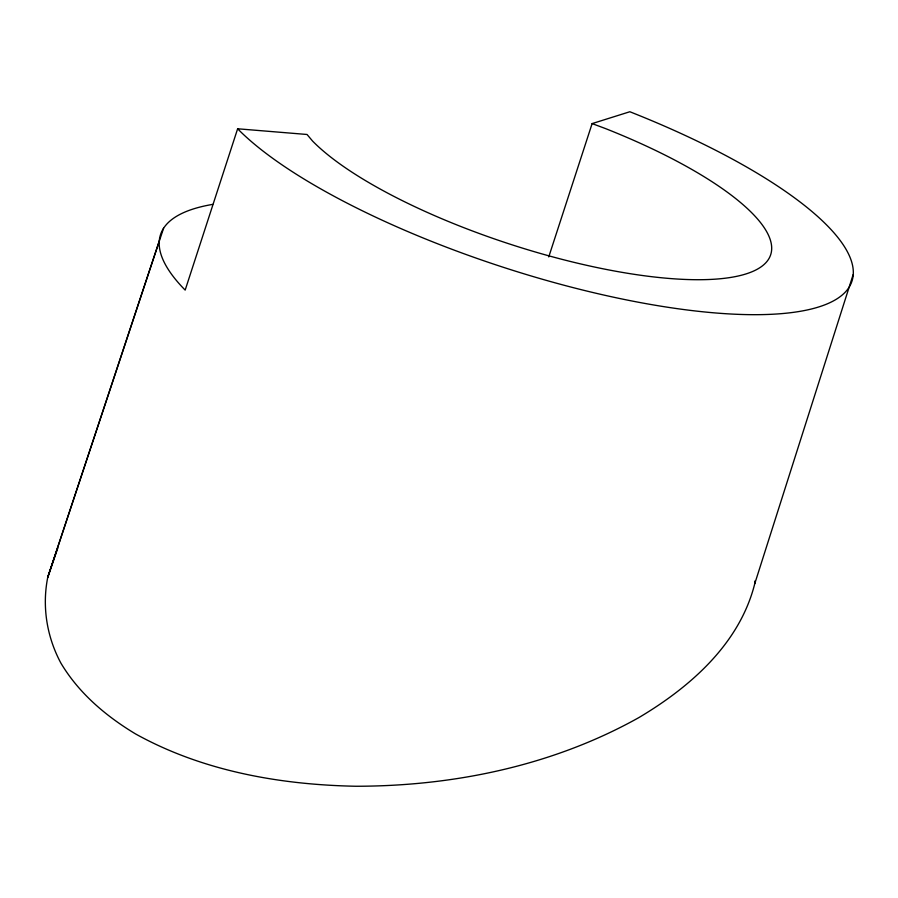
<?xml version="1.0" encoding="UTF-8"?>
<svg xmlns="http://www.w3.org/2000/svg" width="898" height="898" viewBox="0 0 898 898"><rect width="100%" height="100%" fill="white"/><g stroke="black" fill="none" stroke-linecap="round" stroke-linejoin="round"><path stroke-width="1.35" d="M159.26 241.046L47.74 577.335C41.925 606.621 46.819 636.828 60.884 663.094C78.8 693.155 105.829 716.043 135.542 733.924C202.622 771.135 279.996 784.785 355.99 786.255C453.816 786.177 552.899 765.657 638.77 717.648C690.124 687.15 739.683 643.832 754.758 583.7L755.027 580.905M754.758 583.7L853.1 274.732M548.757 256.907L592.119 123.598L605.061 128.403A250.452 70.56 18 0 1 709.51 279.48A250.452 70.56 18 0 1 312.616 141.109L307.026 134.476L237.633 128.784L185.168 290.099A335.908 94.638 18 0 1 212.669 204.396M163.571 228.249L47.74 577.335L57.786 548.094M592.119 123.598L629.846 111.745A335.908 94.638 18 0 1 769.934 314.367A335.908 94.638 18 0 1 237.633 128.784"/></g></svg>
